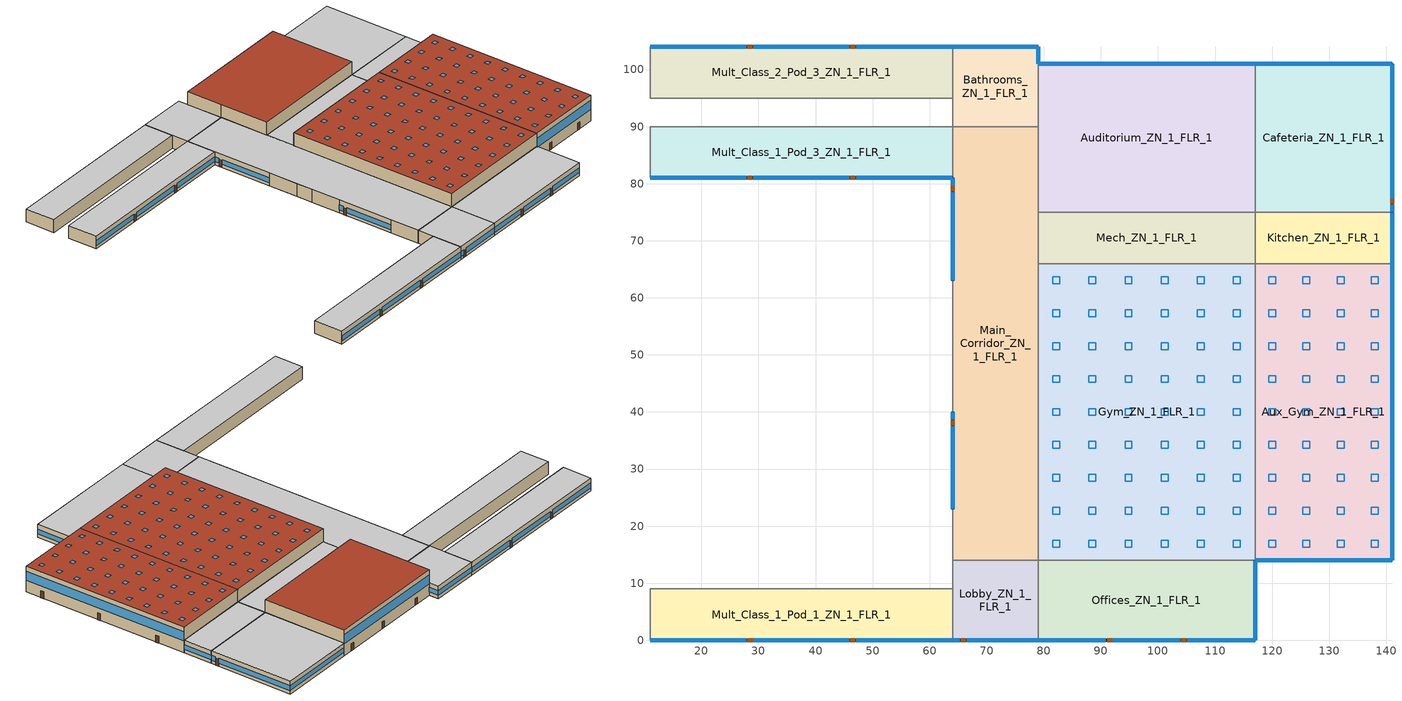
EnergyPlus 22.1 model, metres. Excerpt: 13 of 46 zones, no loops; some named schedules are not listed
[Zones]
Mult_Class_1_Pod_1_ZN_1_FLR_1
 floor ground (Mult_Class_1_Pod_1_ZN_1_FLR_1_Floor_Ffactor): 11,9 64,9 64,0 11,0 z0
 wall outside (nonres_ext_wall_grd): 11,0 64,0 z0:4
 wall to Lobby_ZN_1_FLR_1 (int_wall): 64,0 64,9 z0:4
 wall to Corridor_Pod_1_ZN_1_FLR_1 (int_wall): 64,9 11,9 z0:4
 wall to Corner_Class_1_Pod_1_ZN_1_FLR_1 (int_wall): 11,9 11,0 z0:4
 window (NonresWindow_U_0.369_SHGC_0.357): 11.05,0 27.87,0 / 29.09,0 45.91,0 / 47.13,0 63.95,0 z1.03:2.5
 door (Swinging Door_con): 28.05,0 28.96,0 / 46.08,0 46.99,0 z0:2.13
 ceiling to Mult_Class_1_Pod_1_ZN_1_FLR_2 (int_slab_ceiling): 11,0 64,0 64,9 11,9 z4
Mult_Class_1_Pod_3_ZN_1_FLR_1
 floor ground (Mult_Class_1_Pod_3_ZN_1_FLR_1_Floor_Ffactor): 11,90 64,90 64,81 11,81 z0
 wall outside (nonres_ext_wall_grd): 11,81 64,81 z0:4
 wall to Main_Corridor_ZN_1_FLR_1 (int_wall): 64,81 64,90 z0:4
 wall to Corridor_Pod_3_ZN_1_FLR_1 (int_wall): 64,90 11,90 z0:4
 wall to Corner_Class_1_Pod_3_ZN_1_FLR_1 (int_wall): 11,90 11,81 z0:4
 window (NonresWindow_U_0.369_SHGC_0.357): 11.05,81 27.87,81 / 29.09,81 45.91,81 / 47.13,81 63.95,81 z1.03:2.5
 door (Swinging Door_con): 28.01,81 28.93,81 / 46.08,81 47,81 z0:2.13
 ceiling to Mult_Class_1_Pod_3_ZN_1_FLR_2 (int_slab_ceiling): 11,81 64,81 64,90 11,90 z4
Mult_Class_2_Pod_3_ZN_1_FLR_1
 floor ground (Mult_Class_2_Pod_3_ZN_1_FLR_1_Floor_Ffactor): 11,104 64,104 64,95 11,95 z0
 wall outside (nonres_ext_wall_grd): 64,104 11,104 z0:4
 wall to Corridor_Pod_3_ZN_1_FLR_1 (int_wall): 11,95 64,95 z0:4
 wall to Bathrooms_ZN_1_FLR_1 (int_wall): 64,95 64,104 z0:4
 wall to Corner_Class_2_Pod_3_ZN_1_FLR_1 (int_wall): 11,104 11,95 z0:4
 window (NonresWindow_U_0.369_SHGC_0.357): 63.95,104 47.13,104 / 27.87,104 11.05,104 / 45.91,104 29.09,104 z1.03:2.5
 door (Swinging Door_con): 46.96,104 46.05,104 / 28.94,104 28.02,104 z0:2.13
 ceiling to Mult_Class_2_Pod_3_ZN_1_FLR_2 (int_slab_ceiling): 11,95 64,95 64,104 11,104 z4
Main_Corridor_ZN_1_FLR_1
 floor ground (Main_Corridor_ZN_1_FLR_1_Floor_Ffactor): 64,90 79,90 79,14 64,14 z0
 wall outside (nonres_ext_wall_grd): 64,81 64,63 / 64,40 64,23 z0:4
 wall to Lobby_ZN_1_FLR_1 (int_wall): 64,14 79,14 z0:4
 wall to Gym_ZN_1_FLR_1 (int_wall): 79,14 79,66 z0:4
 wall to Mech_ZN_1_FLR_1 (int_wall): 79,66 79,75 z0:4
 wall to Auditorium_ZN_1_FLR_1 (int_wall): 79,75 79,90 z0:4
 wall to Bathrooms_ZN_1_FLR_1 (int_wall): 79,90 64,90 z0:4
 wall to Mult_Class_2_Pod_2_ZN_1_FLR_1 (int_wall): 64,63 64,54 z0:4
 wall to Corridor_Pod_2_ZN_1_FLR_1 (int_wall): 64,54 64,49 z0:4
 wall to Mult_Class_1_Pod_2_ZN_1_FLR_1 (int_wall): 64,49 64,40 z0:4
 wall to Mult_Class_2_Pod_1_ZN_1_FLR_1 (int_wall): 64,23 64,14 z0:4
 window (NonresWindow_U_0.369_SHGC_0.357): 64,80.95 64,79.73 / 64,78.51 64,63.05 z1:2.51; 64,39.95 64,38.73 / 64,37.51 64,23.05 z0.99:2.51
 door (Swinging Door_con): 64,79.62 64,78.7 / 64,38.55 64,37.63 z0:2.13
 ceiling to Main_Corridor_ZN_1_FLR_2 (int_slab_ceiling): 64,14 79,14 79,90 64,90 z4
Lobby_ZN_1_FLR_1
 floor ground (Lobby_ZN_1_FLR_1_Floor_Ffactor): 64,14 79,14 79,0 64,0 z0
 wall outside (nonres_ext_wall_grd): 64,0 79,0 z0:4
 wall to Offices_ZN_1_FLR_1 (int_wall): 79,0 79,14 z0:4
 wall to Corridor_Pod_1_ZN_1_FLR_1 (int_wall): 64,14 64,9 z0:4
 window (NonresWindow_U_0.369_SHGC_0.357): 64.05,0 65.27,0 / 66.49,0 78.95,0 z0.97:2.51
 door (Swinging Door_con): 65.43,0 66.35,0 z0:2.13
 ceiling to Lobby_ZN_1_FLR_2 (int_slab_ceiling): 64,0 79,0 79,14 64,14 z4
Bathrooms_ZN_1_FLR_1
 floor ground (Bathrooms_ZN_1_FLR_1_Floor_Ffactor): 64,104 79,104 79,90 64,90 z0
 wall outside (nonres_ext_wall_grd): 79,101 79,104 64,104 z0:4
 wall to Auditorium_ZN_1_FLR_1 (int_wall): 79,90 79,101 z0:4
 wall to Corridor_Pod_3_ZN_1_FLR_1 (int_wall): 64,95 64,90 z0:4
 window (NonresWindow_U_0.369_SHGC_0.357): 79,101.05 79,103.95 z1.1:2.55; 78.95,104 64.05,104 z1.1:2.51
 ceiling to Bathrooms_ZN_1_FLR_2 (int_slab_ceiling): 64,90 79,90 79,104 64,104 z4
Offices_ZN_1_FLR_1
 floor ground (Offices_ZN_1_FLR_1_Floor_Ffactor): 79,14 117,14 117,0 79,0 z0
 wall outside (nonres_ext_wall_grd): 79,0 117,0 117,14 z0:4
 wall to Gym_ZN_1_FLR_1 (int_wall): 117,14 79,14 z0:4
 window (NonresWindow_U_0.369_SHGC_0.357): 117,0.05 117,13.95 z1.1:2.51; 79.05,0 90.87,0 / 92.09,0 103.91,0 / 105.13,0 116.95,0 z1:2.5
 door (Swinging Door_con): 91.08,0 91.99,0 / 104.08,0 104.99,0 z0:2.13
 ceiling to Offices_ZN_1_FLR_2 (int_slab_ceiling): 79,0 117,0 117,14 79,14 z4
Gym_ZN_1_FLR_1
 floor adiabatic (Gym_ZN_1_FLR_1_Floor_Ffactor): 79,66 117,66 117,14 79,14 z0
 wall to Aux_Gym_ZN_1_FLR_1 (int_wall): 117,14 117,66 z0:4; 117,14 117,66 z4:8
 wall to Mech_ZN_1_FLR_1 (int_wall): 117,66 79,66 z0:4
 wall to Offices_ZN_1_FLR_2 (int_wall): 79,14 117,14 z4:8
 wall to Mech_ZN_1_FLR_2 (int_wall): 117,66 79,66 z4:8
 wall to Main_Corridor_ZN_1_FLR_2 (int_wall): 79,66 79,14 z4:8
 roof outside (nonres_roof): 79,14 117,14 117,66 79,66 z8
 skylight (NonresSkylight_U_0.5_SHGC_0.4): 81.56,16.28 82.78,16.28 82.78,17.5 81.56,17.5 z8; 87.89,16.28 89.11,16.28 89.11,17.5 87.89,17.5 z8; 94.22,16.28 95.44,16.28 95.44,17.5 94.22,17.5 z8; 100.56,16.28 101.78,16.28 101.78,17.5 100.56,17.5 z8; 106.89,16.28 108.11,16.28 108.11,17.5 106.89,17.5 z8; 113.22,16.28 114.44,16.28 114.44,17.5 113.22,17.5 z8; 81.56,22.06 82.78,22.06 82.78,23.28 81.56,23.28 z8; 87.89,22.06 89.11,22.06 89.11,23.28 87.89,23.28 z8; 94.22,22.06 95.44,22.06 95.44,23.28 94.22,23.28 z8; 100.56,22.06 101.78,22.06 101.78,23.28 100.56,23.28 z8; 106.89,22.06 108.11,22.06 108.11,23.28 106.89,23.28 z8; 113.22,22.06 114.44,22.06 114.44,23.28 113.22,23.28 z8; 81.56,27.83 82.78,27.83 82.78,29.05 81.56,29.05 z8; 87.89,27.83 89.11,27.83 89.11,29.05 87.89,29.05 z8; 94.22,27.83 95.44,27.83 95.44,29.05 94.22,29.05 z8; 100.56,27.83 101.78,27.83 101.78,29.05 100.56,29.05 z8; 106.89,27.83 108.11,27.83 108.11,29.05 106.89,29.05 z8; 113.22,27.83 114.44,27.83 114.44,29.05 113.22,29.05 z8; 81.56,33.61 82.78,33.61 82.78,34.83 81.56,34.83 z8; 87.89,33.61 89.11,33.61 89.11,34.83 87.89,34.83 z8; 94.22,33.61 95.44,33.61 95.44,34.83 94.22,34.83 z8; 100.56,33.61 101.78,33.61 101.78,34.83 100.56,34.83 z8; 106.89,33.61 108.11,33.61 108.11,34.83 106.89,34.83 z8; 113.22,33.61 114.44,33.61 114.44,34.83 113.22,34.83 z8; 81.56,39.39 82.78,39.39 82.78,40.61 81.56,40.61 z8; 87.89,39.39 89.11,39.39 89.11,40.61 87.89,40.61 z8; 94.22,39.39 95.44,39.39 95.44,40.61 94.22,40.61 z8; 100.56,39.39 101.78,39.39 101.78,40.61 100.56,40.61 z8; 106.89,39.39 108.11,39.39 108.11,40.61 106.89,40.61 z8; 113.22,39.39 114.44,39.39 114.44,40.61 113.22,40.61 z8; 81.56,45.17 82.78,45.17 82.78,46.39 81.56,46.39 z8; 87.89,45.17 89.11,45.17 89.11,46.39 87.89,46.39 z8; 94.22,45.17 95.44,45.17 95.44,46.39 94.22,46.39 z8; 100.56,45.17 101.78,45.17 101.78,46.39 100.56,46.39 z8; 106.89,45.17 108.11,45.17 108.11,46.39 106.89,46.39 z8; 113.22,45.17 114.44,45.17 114.44,46.39 113.22,46.39 z8; 81.56,50.95 82.78,50.95 82.78,52.17 81.56,52.17 z8; 87.89,50.95 89.11,50.95 89.11,52.17 87.89,52.17 z8; 94.22,50.95 95.44,50.95 95.44,52.17 94.22,52.17 z8; 100.56,50.95 101.78,50.95 101.78,52.17 100.56,52.17 z8; 106.89,50.95 108.11,50.95 108.11,52.17 106.89,52.17 z8; 113.22,50.95 114.44,50.95 114.44,52.17 113.22,52.17 z8; 81.56,56.72 82.78,56.72 82.78,57.94 81.56,57.94 z8; 87.89,56.72 89.11,56.72 89.11,57.94 87.89,57.94 z8; 94.22,56.72 95.44,56.72 95.44,57.94 94.22,57.94 z8; 100.56,56.72 101.78,56.72 101.78,57.94 100.56,57.94 z8; 106.89,56.72 108.11,56.72 108.11,57.94 106.89,57.94 z8; 113.22,56.72 114.44,56.72 114.44,57.94 113.22,57.94 z8; 81.56,62.5 82.78,62.5 82.78,63.72 81.56,63.72 z8; 87.89,62.5 89.11,62.5 89.11,63.72 87.89,63.72 z8; 94.22,62.5 95.44,62.5 95.44,63.72 94.22,63.72 z8; 100.56,62.5 101.78,62.5 101.78,63.72 100.56,63.72 z8; 106.89,62.5 108.11,62.5 108.11,63.72 106.89,63.72 z8; 113.22,62.5 114.44,62.5 114.44,63.72 113.22,63.72 z8
Aux_Gym_ZN_1_FLR_1
 floor ground (Aux_Gym_ZN_1_FLR_1_Floor_Ffactor): 117,66 141,66 141,14 117,14 z0
 wall outside (nonres_ext_wall_grd): 117,14 141,14 141,66 z0:8
 wall to Kitchen_ZN_1_FLR_1 (int_wall): 141,66 117,66 z0:4
 wall to LIBRARY_MEDIA_CENTER_ZN_1_FLR_2 (int_wall): 141,66 117,66 z4:8
 window (NonresWindow_U_0.369_SHGC_0.357): 117.05,14 140.95,14 z3.69:6.51; 141,14.05 141,65.95 z3.7:6.5
 door (Swinging Door_con): 122.72,14 123.64,14 / 135.15,14 136.06,14 / 141,18.84 141,19.75 / 141,37.53 141,38.44 / 141,56.72 141,57.64 z0:2.13
 roof outside (nonres_roof): 117,14 141,14 141,66 117,66 z8
 skylight (NonresSkylight_U_0.5_SHGC_0.4): 119.39,16.28 120.61,16.28 120.61,17.5 119.39,17.5 z8; 125.39,16.28 126.61,16.28 126.61,17.5 125.39,17.5 z8; 131.39,16.28 132.61,16.28 132.61,17.5 131.39,17.5 z8; 137.39,16.28 138.61,16.28 138.61,17.5 137.39,17.5 z8; 119.39,22.06 120.61,22.06 120.61,23.28 119.39,23.28 z8; 125.39,22.06 126.61,22.06 126.61,23.28 125.39,23.28 z8; 131.39,22.06 132.61,22.06 132.61,23.28 131.39,23.28 z8; 137.39,22.06 138.61,22.06 138.61,23.28 137.39,23.28 z8; 119.39,27.83 120.61,27.83 120.61,29.05 119.39,29.05 z8; 125.39,27.83 126.61,27.83 126.61,29.05 125.39,29.05 z8; 131.39,27.83 132.61,27.83 132.61,29.05 131.39,29.05 z8; 137.39,27.83 138.61,27.83 138.61,29.05 137.39,29.05 z8; 119.39,33.61 120.61,33.61 120.61,34.83 119.39,34.83 z8; 125.39,33.61 126.61,33.61 126.61,34.83 125.39,34.83 z8; 131.39,33.61 132.61,33.61 132.61,34.83 131.39,34.83 z8; 137.39,33.61 138.61,33.61 138.61,34.83 137.39,34.83 z8; 119.39,39.39 120.61,39.39 120.61,40.61 119.39,40.61 z8; 125.39,39.39 126.61,39.39 126.61,40.61 125.39,40.61 z8; 131.39,39.39 132.61,39.39 132.61,40.61 131.39,40.61 z8; 137.39,39.39 138.61,39.39 138.61,40.61 137.39,40.61 z8; 119.39,45.17 120.61,45.17 120.61,46.39 119.39,46.39 z8; 125.39,45.17 126.61,45.17 126.61,46.39 125.39,46.39 z8; 131.39,45.17 132.61,45.17 132.61,46.39 131.39,46.39 z8; 137.39,45.17 138.61,45.17 138.61,46.39 137.39,46.39 z8; 119.39,50.95 120.61,50.95 120.61,52.17 119.39,52.17 z8; 125.39,50.95 126.61,50.95 126.61,52.17 125.39,52.17 z8; 131.39,50.95 132.61,50.95 132.61,52.17 131.39,52.17 z8; 137.39,50.95 138.61,50.95 138.61,52.17 137.39,52.17 z8; 119.39,56.72 120.61,56.72 120.61,57.94 119.39,57.94 z8; 125.39,56.72 126.61,56.72 126.61,57.94 125.39,57.94 z8; 131.39,56.72 132.61,56.72 132.61,57.94 131.39,57.94 z8; 137.39,56.72 138.61,56.72 138.61,57.94 137.39,57.94 z8; 119.39,62.5 120.61,62.5 120.61,63.72 119.39,63.72 z8; 125.39,62.5 126.61,62.5 126.61,63.72 125.39,63.72 z8; 131.39,62.5 132.61,62.5 132.61,63.72 131.39,63.72 z8; 137.39,62.5 138.61,62.5 138.61,63.72 137.39,63.72 z8
Auditorium_ZN_1_FLR_1
 floor ground (Auditorium_ZN_1_FLR_1_Floor_Ffactor): 79,101 117,101 117,75 79,75 z0
 wall outside (nonres_ext_wall_grd): 117,101 79,101 z0:8
 wall to Mech_ZN_1_FLR_1 (int_wall): 79,75 117,75 z0:4
 wall to Cafeteria_ZN_1_FLR_1 (int_wall): 117,75 117,101 z0:4
 wall to Mech_ZN_1_FLR_2 (int_wall): 79,75 117,75 z4:8
 wall to LIBRARY_MEDIA_CENTER_ZN_1_FLR_2 (int_wall): 117,75 117,101 z4:8
 wall to Main_Corridor_ZN_1_FLR_2 (int_wall): 79,90 79,75 z4:8
 wall to Bathrooms_ZN_1_FLR_2 (int_wall): 79,101 79,90 z4:8
 window (NonresWindow_U_0.369_SHGC_0.357): 116.95,101 79.05,101 z3.7:6.5
 door (Swinging Door_con): 113.7,101 112.78,101 / 100,101 99.09,101 / 85.25,101 84.33,101 z0:2.13
 roof outside (nonres_roof): 79,75 117,75 117,101 79,101 z8
Kitchen_ZN_1_FLR_1
 floor ground (Kitchen_ZN_1_FLR_1_Floor_Ffactor): 117,75 141,75 141,66 117,66 z0
 wall outside (nonres_ext_wall_grd): 141,66 141,75 z0:4
 wall to Cafeteria_ZN_1_FLR_1 (int_wall): 141,75 117,75 z0:4
 wall to Mech_ZN_1_FLR_1 (int_wall): 117,75 117,66 z0:4
 window (NonresWindow_U_0.369_SHGC_0.357): 141,66.05 141,74.95 z1.1:2.52
 ceiling to LIBRARY_MEDIA_CENTER_ZN_1_FLR_2 (int_slab_ceiling): 117,66 141,66 141,75 117,75 z4
Cafeteria_ZN_1_FLR_1
 floor ground (Cafeteria_ZN_1_FLR_1_Floor_Ffactor): 117,101 141,101 141,75 117,75 z0
 wall outside (nonres_ext_wall_grd): 141,75 141,101 117,101 z0:4
 window (NonresWindow_U_0.369_SHGC_0.357): 141,77.49 141,100.95 / 141,75.05 141,76.27 z1.03:2.51; 140.95,101 117.05,101 z1.1:2.51
 door (Swinging Door_con): 141,76.45 141,77.36 z0:2.13
 ceiling to LIBRARY_MEDIA_CENTER_ZN_1_FLR_2 (int_slab_ceiling): 117,75 141,75 141,101 117,101 z4
Mech_ZN_1_FLR_1
 floor adiabatic (Mech_ZN_1_FLR_1_Floor_Ffactor): 79,75 117,75 117,66 79,66 z0
 ceiling to Mech_ZN_1_FLR_2 (int_slab_ceiling): 79,66 117,66 117,75 79,75 z4
[Building]
SchoolSecondary: North Axis {deg}=0; Terrain=City; Loads Convergence Tolerance Value {W}=0.04; Temperature Convergence Tolerance Value {deltaC}=0.2; Solar Distribution=FullInteriorAndExterior; Maximum Number of Warmup Days=25; Minimum Number of Warmup Days=6
[Site:Location]
Site:Location=New.York-John.F.Kennedy.Intl.AP_NY_USA WMO=744860; Latitude {N+ S-}=40.66; Longitude {W- E+}=-73.8; Time Zone Relative to GMT {GMT+/-}=-5; Elevation {m}=7
[SizingPeriod:DesignDay] Day of Month=21; Dry-Bulb Temperature Range Modifier Type=DefaultMultipliers; Humidity Condition Type=Wetbulb; Barometric Pressure {Pa}=101241; Rain {Yes/No}=No; Snow on ground {Yes/No}=No; Daylight Savings Time Indicator=No
Name | Month | Day Type | Maximum Dry-Bulb Temperature {C} | Daily Dry-Bulb Temperature Range {C} | Wetbulb at Maximum Dry-Bulb {C} | Wind Speed {m/s} design conditions vs. traditional 6.71 m/s (15 mph) | Wind Direction {Degrees; N=0, S=180} | Solar Model Indicator | Clearness {0.0 to 1.1} | Wind Speed {m/s} design conditions vs. traditional 3.35 m/s (7mph) | ASHRAE Clear Sky Optical Depth for Beam Irradiance (taub) | ASHRAE Clear Sky Optical Depth for Diffuse Irradiance (taud)
New.York-John.F.Kennedy.Intl.AP_NY_USA Ann Htg 99.6% Condns DB | 1 | WinterDesignDay | -10.7 | 0 | -10.7 | 7.5 | 320 | ASHRAEClearSky | 0
New.York-John.F.Kennedy.Intl.AP_NY_USA Ann Clg .4% Condns DB=>MWB | 7 | SummerDesignDay | 32.1 | 7.4 | 23.1 |  | 230 | ASHRAETau |  | 5.6 | 0.541 | 1.8
[Site:WaterMainsTemperature]
Calculation Method=CORRELATION; Annual average outdoor air temperature {C}=12.4667; Maximum difference in monthly average outdoor air temperatures {C}=25.2
[Site:GroundTemperature:FCfactorMethod]
January Ground Temperature {C}=14; February Ground Temperature {C}=7.3; March Ground Temperature {C}=3.3; April Ground Temperature {C}=1.2; May Ground Temperature {C}=-0.2; June Ground Temperature {C}=5.6; July Ground Temperature {C}=10.9; August Ground Temperature {C}=16.1; September Ground Temperature {C}=21.7; October Ground Temperature {C}=25; November Ground Temperature {C}=24.8; December Ground Temperature {C}=19.9
[Material:NoMass]
Opaque Door panel_con: MediumRough, 0.475973, 0.9, 0.7, 0.7
CP02 CARPET PAD: VeryRough, 0.21648, 0.9, 0.7, 0.8
Nonres_Roof_Insulation: MediumSmooth, 5.30668, 0.9, 0.7, 0.7
Nonres_Exterior_Wall_Insulation_grd: MediumSmooth, 1.34659, 0.9, 0.7, 0.7
[Construction]
Swinging Door_con: Opaque Door panel_con
InteriorFurnishings: Std Wood 6inch
int_wall: G01 13mm gypsum board, G01 13mm gypsum board
int_slab_ceiling: CP02 CARPET PAD, 100mm Normalweight concrete floor
nonres_roof: F13 Built-up roofing, Nonres_Roof_Insulation, F08 Metal surface
nonres_ext_wall_grd: F07 25mm stucco, G01 16mm gypsum board, Nonres_Exterior_Wall_Insulation_grd, G01 16mm gypsum board
NonresWindow_U_0.369_SHGC_0.357: Nonres Window Glazing Layer
NonresSkylight_U_0.5_SHGC_0.4: Nonres Skylight Glazing Layer
[Material]
Name | Roughness | Thickness {m} | Conductivity {W/m-K} | Density {kg/m3} | Specific Heat {J/kg-K} | Thermal Absorptance | Solar Absorptance | Visible Absorptance | Absorptance:Thermal | Absorptance:Solar | Absorptance:Visible
Std Wood 6inch | MediumSmooth | 0.15 | 0.12 | 540 | 1210 | 0.9 | 0.7 | 0.7
F07 25mm stucco | Smooth | 0.0254 | 0.72 | 1856 | 840 | 0.9 | 0.7 | 0.7
F08 Metal surface | Smooth | 0.0008 | 45.28 | 7824 | 500
F13 Built-up roofing | Rough | 0.0095 | 0.16 | 1120 | 1460 |  |  |  | 0.9 | 0.77
G01 13mm gypsum board | Smooth | 0.0127 | 0.16 | 800 | 1090 |  |  |  | 0.9 | 0.7 | 0.5
G01 16mm gypsum board | MediumSmooth | 0.0159 | 0.16 | 800 | 1090
100mm Normalweight concrete floor | MediumRough | 0.1016 | 2.31 | 2322 | 832
[WindowMaterial:SimpleGlazingSystem]
Name | U-Factor {W/m2-K} | Solar Heat Gain Coefficient | Visible Transmittance
Nonres Window Glazing Layer | 2.09528 | 0.357 | 0.3927
Nonres Skylight Glazing Layer | 2.83913 | 0.4 | 0.4
[Construction:FfactorGroundFloor] F-Factor {W/m-K}=0.90012
Name | Area {m2} | PerimeterExposed {m}
Mult_Class_1_Pod_1_ZN_1_FLR_1_Floor_Ffactor; Mult_Class_1_Pod_3_ZN_1_FLR_1_Floor_Ffactor; Mult_Class_2_Pod_3_ZN_1_FLR_1_Floor_Ffactor | 477 | 53
Main_Corridor_ZN_1_FLR_1_Floor_Ffactor | 1140 | 35
Lobby_ZN_1_FLR_1_Floor_Ffactor | 210 | 15
Bathrooms_ZN_1_FLR_1_Floor_Ffactor | 210 | 18
Offices_ZN_1_FLR_1_Floor_Ffactor | 532 | 52
Gym_ZN_1_FLR_1_Floor_Ffactor | 1976 | 0
Aux_Gym_ZN_1_FLR_1_Floor_Ffactor | 1248 | 76
Auditorium_ZN_1_FLR_1_Floor_Ffactor | 988 | 38
Kitchen_ZN_1_FLR_1_Floor_Ffactor | 216 | 9
Cafeteria_ZN_1_FLR_1_Floor_Ffactor | 624 | 50
Mech_ZN_1_FLR_1_Floor_Ffactor | 342 | 0
[Zone] Type=1; Multiplier=1; Ceiling Height {m}=4; Floor Area {m2}=autocalculate; Part of Total Floor Area=Yes
Name | Volume {m3}
Mult_Class_1_Pod_1_ZN_1_FLR_1; Mult_Class_1_Pod_3_ZN_1_FLR_1; Mult_Class_2_Pod_3_ZN_1_FLR_1 | 1908
Main_Corridor_ZN_1_FLR_1 | 4560
Lobby_ZN_1_FLR_1; Bathrooms_ZN_1_FLR_1 | 840
Offices_ZN_1_FLR_1 | 2128
Gym_ZN_1_FLR_1 | 15808
Aux_Gym_ZN_1_FLR_1 | 9984
Auditorium_ZN_1_FLR_1 | 7904
Kitchen_ZN_1_FLR_1 | 864
Cafeteria_ZN_1_FLR_1 | 2496
Mech_ZN_1_FLR_1 | 1368
[InternalMass] Construction=InteriorFurnishings
Name | Zone or ZoneList | Surface Area {m2}
Mult_Class_1_Pod_1_ZN_1_FLR_1_InternalMass_1 | Mult_Class_1_Pod_1_ZN_1_FLR_1 | 954
Mult_Class_1_Pod_3_ZN_1_FLR_1_InternalMass_1 | Mult_Class_1_Pod_3_ZN_1_FLR_1 | 954
Mult_Class_2_Pod_3_ZN_1_FLR_1_InternalMass_1 | Mult_Class_2_Pod_3_ZN_1_FLR_1 | 954
Main_Corridor_ZN_1_FLR_1_InternalMass_1 | Main_Corridor_ZN_1_FLR_1 | 2280
Lobby_ZN_1_FLR_1_InternalMass_1 | Lobby_ZN_1_FLR_1 | 420
Bathrooms_ZN_1_FLR_1_InternalMass_1 | Bathrooms_ZN_1_FLR_1 | 420
Offices_ZN_1_FLR_1_InternalMass_1 | Offices_ZN_1_FLR_1 | 1064
Gym_ZN_1_FLR_1_InternalMass_1 | Gym_ZN_1_FLR_1 | 3952
Aux_Gym_ZN_1_FLR_1_InternalMass_1 | Aux_Gym_ZN_1_FLR_1 | 2496
Auditorium_ZN_1_FLR_1_InternalMass_1 | Auditorium_ZN_1_FLR_1 | 1976
Kitchen_ZN_1_FLR_1_InternalMass_1 | Kitchen_ZN_1_FLR_1 | 432
Cafeteria_ZN_1_FLR_1_InternalMass_1 | Cafeteria_ZN_1_FLR_1 | 1248
Mech_ZN_1_FLR_1_InternalMass_1 | Mech_ZN_1_FLR_1 | 684
[People] Fraction Radiant=0.3; Sensible Heat Fraction=AUTOCALCULATE; Activity Level Schedule=ACTIVITY_SCH; Enable ASHRAE 55 Comfort Warnings=No; Mean Radiant Temperature Calculation Type=ZoneAveraged; Work Efficiency Schedule=WORK_EFF_SCH; Clothing Insulation Calculation Method=ClothingInsulationSchedule; Clothing Insulation Schedule=CLOTHING_SCH; Air Velocity Schedule=AIR_VELO_SCH; Thermal Comfort Model 1 Type=FANGER
Name | Zone or ZoneList or Space or SpaceList | Number of People Schedule | Number of People Calculation Method | Floor Area per Person {m2/person} | Number of People
Mult_Class_1_Pod_1_ZN_1_FLR_1 | Mult_Class_1_Pod_1_ZN_1_FLR_1 | BLDG_OCC_SCH | Area/Person | 2.654
Mult_Class_1_Pod_3_ZN_1_FLR_1 | Mult_Class_1_Pod_3_ZN_1_FLR_1 | BLDG_OCC_SCH | Area/Person | 2.654
Mult_Class_2_Pod_3_ZN_1_FLR_1 | Mult_Class_2_Pod_3_ZN_1_FLR_1 | BLDG_OCC_SCH | Area/Person | 2.654
Bathrooms_ZN_1_FLR_1 | Bathrooms_ZN_1_FLR_1 | BLDG_OCC_SCH | People |  | 11.304
Offices_ZN_1_FLR_1 | Offices_ZN_1_FLR_1 | BLDG_OCC_SCH_Offices_w_SB | Area/Person | 18.579
Gym_ZN_1_FLR_1 | Gym_ZN_1_FLR_1 | BLDG_OCC_SCH_Gym | Area/Person | 3.096771
Aux_Gym_ZN_1_FLR_1 | Aux_Gym_ZN_1_FLR_1 | BLDG_OCC_SCH_Gym | Area/Person | 3.096771
Auditorium_ZN_1_FLR_1 | Auditorium_ZN_1_FLR_1 | BLDG_OCC_SCH_Auditorium | Area/Person | 0.619
Kitchen_ZN_1_FLR_1 | Kitchen_ZN_1_FLR_1 | BLDG_OCC_SCH | People |  | 46.504
Cafeteria_ZN_1_FLR_1 | Cafeteria_ZN_1_FLR_1 | BLDG_OCC_SCH_Cafeteria | Area/Person | 0.929
Mech_ZN_1_FLR_1 | Mech_ZN_1_FLR_1 | BLDG_OCC_SCH | People |  | 5.552
LOBBY_ZN_1_FLR_1 | LOBBY_ZN_1_FLR_1 | BLDG_OCC_SCH | People |  | 22.607
MAIN_CORRIDOR_ZN_1_FLR_1 | MAIN_CORRIDOR_ZN_1_FLR_1 | BLDG_OCC_SCH | People |  | 61.361
[Lights] Design Level Calculation Method=Watts/Area; Return Air Fraction=0; Fraction Radiant=0.37; Fraction Visible=0.2; Fraction Replaceable=1; Return Air Fraction Calculated from Plenum Temperature=No
Name | Zone or ZoneList or Space or SpaceList | Schedule | Watts per Zone Floor Area {W/m2}
Mult_Class_1_Pod_1_ZN_1_FLR_1_Lights | Mult_Class_1_Pod_1_ZN_1_FLR_1 | ltg_sch_classroom | 7.42257
Mult_Class_1_Pod_3_ZN_1_FLR_1_Lights | Mult_Class_1_Pod_3_ZN_1_FLR_1 | ltg_sch_classroom | 7.42257
Mult_Class_2_Pod_3_ZN_1_FLR_1_Lights | Mult_Class_2_Pod_3_ZN_1_FLR_1 | ltg_sch_classroom | 7.42257
Main_Corridor_ZN_1_FLR_1_Lights | Main_Corridor_ZN_1_FLR_1 | ltg_sch_corridor | 4.299174
Lobby_ZN_1_FLR_1_Lights | Lobby_ZN_1_FLR_1 | ltg_sch_lobby | 7.750008
Bathrooms_ZN_1_FLR_1_Lights | Bathrooms_ZN_1_FLR_1 | ltg_sch_bath | 7.168761
Offices_ZN_1_FLR_1_Lights | Offices_ZN_1_FLR_1 | ltg_sch_office | 6.416874
Gym_ZN_1_FLR_1_Lights | Gym_ZN_1_FLR_1 | ltg_sch_gym | 7.188129
Aux_Gym_ZN_1_FLR_1_Lights | Aux_Gym_ZN_1_FLR_1 | ltg_sch_gym | 7.188129
Auditorium_ZN_1_FLR_1_Lights | Auditorium_ZN_1_FLR_1 | ltg_sch_auditorium | 5.521878
Kitchen_ZN_1_FLR_1_Lights | Kitchen_ZN_1_FLR_1 | ltg_sch_kitchen | 11.5281
Cafeteria_ZN_1_FLR_1_Lights | Cafeteria_ZN_1_FLR_1 | ltg_sch_cafeteria | 3.4875
Mech_ZN_1_FLR_1_Lights | Mech_ZN_1_FLR_1 | ltg_sch_mechanical | 6.878133
[ElectricEquipment] Design Level Calculation Method=EquipmentLevel
Name | Zone or ZoneList or Space or SpaceList | Schedule | Design Level {W} | Fraction Latent | Fraction Radiant | Fraction Lost
Mult_Class_1_Pod_1_ZN_1_FLR_1_PlugMisc_Equip | Mult_Class_1_Pod_1_ZN_1_FLR_1 | BLDG_EQUIP_SCH | 4770 | 0 | 0.5 | 0
Mult_Class_1_Pod_3_ZN_1_FLR_1_PlugMisc_Equip | Mult_Class_1_Pod_3_ZN_1_FLR_1 | BLDG_EQUIP_SCH | 4770 | 0 | 0.5 | 0
Mult_Class_2_Pod_3_ZN_1_FLR_1_PlugMisc_Equip | Mult_Class_2_Pod_3_ZN_1_FLR_1 | BLDG_EQUIP_SCH | 4770 | 0 | 0.5 | 0
Main_Corridor_ZN_1_FLR_1_PlugMisc_Equip | Main_Corridor_ZN_1_FLR_1 | BLDG_EQUIP_SCH | 4560 | 0 | 0.5 | 0
Lobby_ZN_1_FLR_1_PlugMisc_Equip | Lobby_ZN_1_FLR_1 | BLDG_EQUIP_SCH | 840 | 0 | 0.5 | 0
Bathrooms_ZN_1_FLR_1_PlugMisc_Equip | Bathrooms_ZN_1_FLR_1 | BLDG_EQUIP_SCH | 840 | 0 | 0.5 | 0
Offices_ZN_1_FLR_1_PlugMisc_Equip | Offices_ZN_1_FLR_1 | BLDG_EQUIP_SCH | 5745.6 | 0 | 0.5 | 0
Gym_ZN_1_FLR_1_PlugMisc_Equip | Gym_ZN_1_FLR_1 | BLDG_EQUIP_SCH | 9880 | 0 | 0.5 | 0
Aux_Gym_ZN_1_FLR_1_PlugMisc_Equip | Aux_Gym_ZN_1_FLR_1 | BLDG_EQUIP_SCH | 6240 | 0 | 0.5 | 0
Auditorium_ZN_1_FLR_1_PlugMisc_Equip | Auditorium_ZN_1_FLR_1 | BLDG_EQUIP_SCH | 4940 | 0 | 0.5 | 0
Kitchen_ZN_1_FLR_1_MiscElec_Equip | Kitchen_ZN_1_FLR_1 | KITCHEN_ELEC_EQUIP_SCH | 47995.2 | 0.25 | 0.3 | 0.2
Kitchen_ZN_1_FLR_1_Reach-in-Freezer | Kitchen_ZN_1_FLR_1 | Always_on | 555 | 0 | 0.25 | 0
Kitchen_ZN_1_FLR_1_Reach-in-Refrigerator | Kitchen_ZN_1_FLR_1 | Always_on | 313.3 | 0 | 0.25 | 0
Cafeteria_ZN_1_FLR_1_PlugMisc_Equip | Cafeteria_ZN_1_FLR_1 | KITCHEN_ELEC_EQUIP_SCH | 48004.32 | 0 | 0.5 | 0
Mech_ZN_1_FLR_1_PlugMisc_Equip | Mech_ZN_1_FLR_1 | BLDG_EQUIP_SCH | 1368 | 0 | 0.5 | 0
Mech_ZN_1_FLR_1_Elevators_Equip | Mech_ZN_1_FLR_1 | BLDG_ELEVATORS | 11793.19 | 0 | 0.5 | 0
Mech_ZN_1_FLR_1_Elevators_Lights_Fan | Mech_ZN_1_FLR_1 | ELEV_LIGHT_FAN_SCH_ADD_DF | 105.31 | 0 | 0.5 | 0
[GasEquipment]
Kitchen_ZN_1_FLR_1_MiscGas_Equip: Zone or ZoneList or Space or SpaceList=Kitchen_ZN_1_FLR_1; Schedule=KITCHEN_GAS_EQUIP_SCH; Design Level Calculation Method=EquipmentLevel; Design Level {W}=362577.6; Fraction Latent=0.1; Fraction Radiant=0.2; Fraction Lost=0.7
[Daylighting:Controls] Daylighting Method=SplitFlux; Availability Schedule=DaylightAvailSch; Lighting Control Type=Continuousoff; Minimum Input Power Fraction for Continuous or ContinuousOff Dimming Control=0.2; Minimum Light Output Fraction for Continuous or ContinuousOff Dimming Control=0.2; Number of Stepped Control Steps=3; Probability Lighting will be Reset When Needed in Manual Stepped Control=1; Maximum Allowable Discomfort Glare Index=22
Name | Zone or Space | Glare Calculation Daylighting Reference Point | Glare Calculation Azimuth Angle of View Direction Clockwise from Zone y-Axis {deg} | Daylighting Reference Point 1 | Fraction of Lights Controlled by Reference Point 1 | Illuminance Setpoint at Reference Point 1 {lux} | Daylighting Reference Point 2 | Fraction of Lights Controlled by Reference Point 2 | Illuminance Setpoint at Reference Point 2 {lux}
Gym_ZN_1_FLR_1_DaylCtrl | Gym_ZN_1_FLR_1 | Gym_ZN_1_FLR_1_DaylRefPt1 | 0 | Gym_ZN_1_FLR_1_DaylRefPt1 | 0.5 | 538 | Gym_ZN_1_FLR_1_DaylRefPt2 | 0.5 | 538
Aux_Gym_ZN_1_FLR_1_DaylCtrl | Aux_Gym_ZN_1_FLR_1 | Aux_Gym_ZN_1_FLR_1_DaylRefPt1 | 0 | Aux_Gym_ZN_1_FLR_1_DaylRefPt1 | 0.5 | 538 | Aux_Gym_ZN_1_FLR_1_DaylRefPt2 | 0.5 | 538
Mult_Class_1_Pod_1_ZN_1_FLR_1_DaylCtrl | Mult_Class_1_Pod_1_ZN_1_FLR_1 | Mult_Class_1_Pod_1_ZN_1_FLR_1_DaylRefPt1 | 180 | Mult_Class_1_Pod_1_ZN_1_FLR_1_DaylRefPt1 | 0.28 | 377 | Mult_Class_1_Pod_1_ZN_1_FLR_1_DaylRefPt2 | 0.28 | 377
Mult_Class_1_Pod_3_ZN_1_FLR_1_DaylCtrl | Mult_Class_1_Pod_3_ZN_1_FLR_1 | Mult_Class_1_Pod_3_ZN_1_FLR_1_DaylRefPt1 | 180 | Mult_Class_1_Pod_3_ZN_1_FLR_1_DaylRefPt1 | 0.28 | 377 | Mult_Class_1_Pod_3_ZN_1_FLR_1_DaylRefPt2 | 0.28 | 377
Mult_Class_2_Pod_3_ZN_1_FLR_1_DaylCtrl | Mult_Class_2_Pod_3_ZN_1_FLR_1 | Mult_Class_2_Pod_3_ZN_1_FLR_1_DaylRefPt1 | 0 | Mult_Class_2_Pod_3_ZN_1_FLR_1_DaylRefPt1 | 0.28 | 377 | Mult_Class_2_Pod_3_ZN_1_FLR_1_DaylRefPt2 | 0.28 | 377
Lobby_ZN_1_FLR_1_DaylCtrl | Lobby_ZN_1_FLR_1 | Lobby_ZN_1_FLR_1_DaylRefPt1 | 180 | Lobby_ZN_1_FLR_1_DaylRefPt1 | 0.18 | 269 | Lobby_ZN_1_FLR_1_DaylRefPt2 | 0.18 | 269
Offices_ZN_1_FLR_1_DaylCtrl | Offices_ZN_1_FLR_1 | Offices_ZN_1_FLR_1_DaylRefPt1 | 180 | Offices_ZN_1_FLR_1_DaylRefPt1 | 0.36 | 323 | Offices_ZN_1_FLR_1_DaylRefPt2 | 0.08 | 323
Cafeteria_ZN_1_FLR_1_DaylCtrl | Cafeteria_ZN_1_FLR_1 | Cafeteria_ZN_1_FLR_1_DaylRefPt1 | 0 | Cafeteria_ZN_1_FLR_1_DaylRefPt1 | 0.21 | 215 | Cafeteria_ZN_1_FLR_1_DaylRefPt2 | 0.15 | 215
Auditorium_ZN_1_FLR_1_DaylCtrl | Auditorium_ZN_1_FLR_1 | Auditorium_ZN_1_FLR_1_DaylRefPt1 | 0 | Auditorium_ZN_1_FLR_1_DaylRefPt1 | 0.125 | 538 | Auditorium_ZN_1_FLR_1_DaylRefPt2 | 0.125 | 538
[ZoneInfiltration:DesignFlowRate] Temperature Term Coefficient=0; Velocity Squared Term Coefficient=0
Name | Zone or ZoneList | Schedule | Design Flow Rate Calculation Method | Flow per Exterior Surface Area {m3/s-m2} | Constant Term Coefficient | Velocity Term Coefficient | Design Flow Rate {m3/s}
Mult_Class_1_Pod_1_ZN_1_FLR_1_Infiltration | Mult_Class_1_Pod_1_ZN_1_FLR_1 | INFIL_SCH_PNNL | Flow/ExteriorWallArea | 0.000569572 | 0 | 0.224
Mult_Class_1_Pod_3_ZN_1_FLR_1_Infiltration | Mult_Class_1_Pod_3_ZN_1_FLR_1 | INFIL_SCH_PNNL | Flow/ExteriorWallArea | 0.000569572 | 0 | 0.224
Mult_Class_2_Pod_3_ZN_1_FLR_1_Infiltration | Mult_Class_2_Pod_3_ZN_1_FLR_1 | INFIL_SCH_PNNL | Flow/ExteriorWallArea | 0.000569572 | 0 | 0.224
Main_Corridor_ZN_1_FLR_1_Infiltration | Main_Corridor_ZN_1_FLR_1 | INFIL_SCH_PNNL | Flow/ExteriorWallArea | 0.000569572 | 0 | 0.224
Lobby_ZN_1_FLR_1_Infiltration | Lobby_ZN_1_FLR_1 | INFIL_SCH_PNNL | Flow/ExteriorWallArea | 0.000569572 | 0 | 0.224
Lobby_ZN_1_FLR_1_Door_Infiltration | Lobby_ZN_1_FLR_1 | INFIL_Door_Opening_SCH | Flow/Zone |  | 1 | 0 | 5.11449
Bathrooms_ZN_1_FLR_1_Infiltration | Bathrooms_ZN_1_FLR_1 | INFIL_SCH_PNNL | Flow/ExteriorWallArea | 0.000569572 | 0 | 0.224
Offices_ZN_1_FLR_1_Infiltration | Offices_ZN_1_FLR_1 | INFIL_SCH_PNNL | Flow/ExteriorWallArea | 0.000569572 | 0 | 0.224
Gym_ZN_1_FLR_1_Infiltration | Gym_ZN_1_FLR_1 | INFIL_SCH_PNNL | Flow/ExteriorWallArea | 0.000569572 | 0 | 0.224
Aux_Gym_ZN_1_FLR_1_Infiltration | Aux_Gym_ZN_1_FLR_1 | INFIL_SCH_PNNL | Flow/ExteriorWallArea | 0.000569572 | 0 | 0.224
Auditorium_ZN_1_FLR_1_Infiltration | Auditorium_ZN_1_FLR_1 | INFIL_SCH_PNNL | Flow/ExteriorWallArea | 0.000569572 | 0 | 0.224
Kitchen_ZN_1_FLR_1_Infiltration | Kitchen_ZN_1_FLR_1 | INFIL_SCH_PNNL | Flow/ExteriorWallArea | 0.000569572 | 0 | 0.224
Cafeteria_ZN_1_FLR_1_Infiltration | Cafeteria_ZN_1_FLR_1 | INFIL_SCH_PNNL | Flow/ExteriorWallArea | 0.000569572 | 0 | 0.224
[Exterior:Lights] Control Option=AstronomicalClock
Name | Schedule | Design Level {W}
Exterior_Lights_a | Exterior_lighting_schedule_a | 453.7
Exterior_Lights_b | Exterior_lighting_schedule_b_2016 | 2195.85
Exterior_Lights_c | Exterior_lighting_schedule_c_2016 | 2015.29
[SCHEDULE:COMPACT]
ltg_sch_gym: Through: 6/30, For: SummerDesignDay, Until: 24:00, 1, For: WinterDesignDay, Until: 24:00, 0, For: Weekdays, Until: 7:00, 0.119678, Until: 21:00, 0.6075, Until: 24:00, 0.119678, For: Saturday, Until: 24:00, 0.119678, For: AllOtherDays, Until: 24:00, 0.119678, Through: 9/1, For: SummerDesignDay, Until: 24:00, 1, For: WinterDesignDay, Until: 24:00, 0, For: Weekdays, Until: 8:00, 0.119678, Until: 20:00, 0.3375, Until: 24:00, 0.119678, For: Saturday, Until: 24:00, 0.119678, For: AllOtherDays, Until: 24:00, 0.119678, Through: 12/31, For: SummerDesignDay, Until: 24:00, 1, For: WinterDesignDay, Until: 24:00, 0, For: Weekdays, Until: 7:00, 0.119678, Until: 21:00, 0.6075, Until: 24:00, 0.119678, For: Saturday, Until: 24:00, 0.119678, For: AllOtherDays, Until: 24:00, 0.119678
ltg_sch_classroom: Through: 6/30, For: SummerDesignDay, Until: 24:00, 1, For: WinterDesignDay, Until: 24:00, 0, For: Weekdays, Until: 7:00, 0.12012, Until: 21:00, 0.60975, Until: 24:00, 0.12012, For: Saturday, Until: 24:00, 0.12012, For: AllOtherDays, Until: 24:00, 0.12012, Through: 9/1, For: SummerDesignDay, Until: 24:00, 1, For: WinterDesignDay, Until: 24:00, 0, For: Weekdays, Until: 8:00, 0.12012, Until: 20:00, 0.33875, Until: 24:00, 0.12012, For: Saturday, Until: 24:00, 0.12012, For: AllOtherDays, Until: 24:00, 0.12012, Through: 12/31, For: SummerDesignDay, Until: 24:00, 1, For: WinterDesignDay, Until: 24:00, 0, For: Weekdays, Until: 7:00, 0.12012, Until: 21:00, 0.60975, Until: 24:00, 0.12012, For: Saturday, Until: 24:00, 0.12012, For: AllOtherDays, Until: 24:00, 0.12012
ltg_sch_bath: Through: 6/30, For: SummerDesignDay, Until: 24:00, 1, For: WinterDesignDay, Until: 24:00, 0, For: Weekdays, Until: 7:00, 0.09752, Until: 21:00, 0.495, Until: 24:00, 0.09752, For: Saturday, Until: 24:00, 0.09752, For: AllOtherDays, Until: 24:00, 0.09752, Through: 9/1, For: SummerDesignDay, Until: 24:00, 1, For: WinterDesignDay, Until: 24:00, 0, For: Weekdays, Until: 8:00, 0.09752, Until: 20:00, 0.275, Until: 24:00, 0.09752, For: Saturday, Until: 24:00, 0.09752, For: AllOtherDays, Until: 24:00, 0.09752, Through: 12/31, For: SummerDesignDay, Until: 24:00, 1, For: WinterDesignDay, Until: 24:00, 0, For: Weekdays, Until: 7:00, 0.09752, Until: 21:00, 0.495, Until: 24:00, 0.09752, For: Saturday, Until: 24:00, 0.09752, For: AllOtherDays, Until: 24:00, 0.09752
ltg_sch_auditorium: Through: 6/30, For: SummerDesignDay, Until: 24:00, 1, For: WinterDesignDay, Until: 24:00, 0, For: Weekdays, Until: 7:00, 0.15957, Until: 21:00, 0.81, Until: 24:00, 0.15957, For: Saturday, Until: 24:00, 0.15957, For: AllOtherDays, Until: 24:00, 0.15957, Through: 9/1, For: SummerDesignDay, Until: 24:00, 1, For: WinterDesignDay, Until: 24:00, 0, For: Weekdays, Until: 8:00, 0.15957, Until: 20:00, 0.45, Until: 24:00, 0.15957, For: Saturday, Until: 24:00, 0.15957, For: AllOtherDays, Until: 24:00, 0.15957, Through: 12/31, For: SummerDesignDay, Until: 24:00, 1, For: WinterDesignDay, Until: 24:00, 0, For: Weekdays, Until: 7:00, 0.15957, Until: 21:00, 0.81, Until: 24:00, 0.15957, For: Saturday, Until: 24:00, 0.15957, For: AllOtherDays, Until: 24:00, 0.15957
ltg_sch_kitchen; ltg_sch_mechanical: Through: 6/30, For: SummerDesignDay, Until: 24:00, 1, For: WinterDesignDay, Until: 24:00, 0, For: Weekdays, Until: 7:00, 0.12411, Until: 21:00, 0.63, Until: 24:00, 0.12411, For: Saturday, Until: 24:00, 0.12411, For: AllOtherDays, Until: 24:00, 0.12411, Through: 9/1, For: SummerDesignDay, Until: 24:00, 1, For: WinterDesignDay, Until: 24:00, 0, For: Weekdays, Until: 8:00, 0.12411, Until: 20:00, 0.35, Until: 24:00, 0.12411, For: Saturday, Until: 24:00, 0.12411, For: AllOtherDays, Until: 24:00, 0.12411, Through: 12/31, For: SummerDesignDay, Until: 24:00, 1, For: WinterDesignDay, Until: 24:00, 0, For: Weekdays, Until: 7:00, 0.12411, Until: 21:00, 0.63, Until: 24:00, 0.12411, For: Saturday, Until: 24:00, 0.12411, For: AllOtherDays, Until: 24:00, 0.12411
ltg_sch_office: Through: 6/30, For: SummerDesignDay, Until: 24:00, 1, For: WinterDesignDay, Until: 24:00, 0, For: Weekdays, Until: 7:00, 0.12403, Until: 21:00, 0.62962, Until: 24:00, 0.12403, For: Saturday, Until: 24:00, 0.12403, For: AllOtherDays, Until: 24:00, 0.12403, Through: 9/1, For: SummerDesignDay, Until: 24:00, 1, For: WinterDesignDay, Until: 24:00, 0, For: Weekdays, Until: 8:00, 0.12403, Until: 20:00, 0.34979, Until: 24:00, 0.12403, For: Saturday, Until: 24:00, 0.12403, For: AllOtherDays, Until: 24:00, 0.12403, Through: 12/31, For: SummerDesignDay, Until: 24:00, 1, For: WinterDesignDay, Until: 24:00, 0, For: Weekdays, Until: 7:00, 0.12403, Until: 21:00, 0.62962, Until: 24:00, 0.12403, For: Saturday, Until: 24:00, 0.12403, For: AllOtherDays, Until: 24:00, 0.12403
ltg_sch_lobby: Through: 6/30, For: SummerDesignDay, Until: 24:00, 1, For: WinterDesignDay, Until: 24:00, 0, For: Weekdays, Until: 7:00, 0.13298, Until: 21:00, 0.675, Until: 24:00, 0.13298, For: Saturday, Until: 24:00, 0.13298, For: AllOtherDays, Until: 24:00, 0.13298, Through: 9/1, For: SummerDesignDay, Until: 24:00, 1, For: WinterDesignDay, Until: 24:00, 0, For: Weekdays, Until: 8:00, 0.13298, Until: 20:00, 0.375, Until: 24:00, 0.13298, For: Saturday, Until: 24:00, 0.13298, For: AllOtherDays, Until: 24:00, 0.13298, Through: 12/31, For: SummerDesignDay, Until: 24:00, 1, For: WinterDesignDay, Until: 24:00, 0, For: Weekdays, Until: 7:00, 0.13298, Until: 21:00, 0.675, Until: 24:00, 0.13298, For: Saturday, Until: 24:00, 0.13298, For: AllOtherDays, Until: 24:00, 0.13298
ltg_sch_cafeteria: Through: 6/30, For: SummerDesignDay, Until: 24:00, 1, For: WinterDesignDay, Until: 24:00, 0, For: Weekdays, Until: 7:00, 0.115245, Until: 21:00, 0.585, Until: 24:00, 0.115245, For: Saturday, Until: 24:00, 0.115245, For: AllOtherDays, Until: 24:00, 0.115245, Through: 9/1, For: SummerDesignDay, Until: 24:00, 1, For: WinterDesignDay, Until: 24:00, 0, For: Weekdays, Until: 8:00, 0.115245, Until: 20:00, 0.325, Until: 24:00, 0.115245, For: Saturday, Until: 24:00, 0.115245, For: AllOtherDays, Until: 24:00, 0.115245, Through: 12/31, For: SummerDesignDay, Until: 24:00, 1, For: WinterDesignDay, Until: 24:00, 0, For: Weekdays, Until: 7:00, 0.115245, Until: 21:00, 0.585, Until: 24:00, 0.115245, For: Saturday, Until: 24:00, 0.115245, For: AllOtherDays, Until: 24:00, 0.115245
ltg_sch_corridor: Through: 6/30, For: SummerDesignDay, Until: 24:00, 1, For: WinterDesignDay, Until: 24:00, 0, For: Weekdays, Until: 7:00, 0.12179, Until: 21:00, 0.61822, Until: 24:00, 0.12179, For: Saturday, Until: 24:00, 0.12179, For: AllOtherDays, Until: 24:00, 0.12179, Through: 9/1, For: SummerDesignDay, Until: 24:00, 1, For: WinterDesignDay, Until: 24:00, 0, For: Weekdays, Until: 8:00, 0.12179, Until: 20:00, 0.34346, Until: 24:00, 0.12179, For: Saturday, Until: 24:00, 0.12179, For: AllOtherDays, Until: 24:00, 0.12179, Through: 12/31, For: SummerDesignDay, Until: 24:00, 1, For: WinterDesignDay, Until: 24:00, 0, For: Weekdays, Until: 7:00, 0.12179, Until: 21:00, 0.61822, Until: 24:00, 0.12179, For: Saturday, Until: 24:00, 0.12179, For: AllOtherDays, Until: 24:00, 0.12179
[Schedule:Compact]
BLDG_EQUIP_SCH: Through: 6/30, For: SummerDesignDay, Until: 08:00, 0.35, Until: 17:00, 0.95, Until: 24:00, 0.35, For: WinterDesignDay, Until: 24:00, 0.35, For: Weekdays, Until: 08:00, 0.295624, Until: 17:00, 0.90367, Until: 21:00, 0.332931, Until: 24:00, 0.295624, For: WeekEnds Holidays AllOtherDays, Until: 24:00, 0.295624, Through: 9/1, For: SummerDesignDay, Until: 24:00, 0.90367, For: WinterDesignDay, Until: 24:00, 0.25, For: Weekdays, Until: 08:00, 0.21116, Until: 17:00, 0.475616, Until: 21:00, 0.237808, Until: 24:00, 0.21116, For: WeekEnds Holidays AllOtherDays, Until: 24:00, 0.21116, Through: 12/31, For: SummerDesignDay, Until: 08:00, 0.35, Until: 17:00, 0.95, Until: 24:00, 0.35, For: WinterDesignDay, Until: 24:00, 0.35, For: Weekdays, Until: 08:00, 0.295624, Until: 17:00, 0.90367, Until: 21:00, 0.332931, Until: 24:00, 0.295624, For: WeekEnds Holidays AllOtherDays, Until: 24:00, 0.295624
KITCHEN_ELEC_EQUIP_SCH: Through: 6/30, For: Weekdays SummerDesignDay, Until: 08:00, 0.1, Until: 10:00, 0.15, Until: 13:00, 0.25, Until: 15:00, 0.15, Until: 24:00, 0.1, For: WeekEnds WinterDesignDay Holidays AllOtherDays, Until: 24:00, 0.1, Through: 9/1, For: Weekdays SummerDesignDay, Until: 08:00, 0.1, Until: 10:00, 0.15, Until: 13:00, 0.25, Until: 15:00, 0.15, Until: 24:00, 0.1, For: WeekEnds WinterDesignDay Holidays AllOtherDays, Until: 24:00, 0.1, Through: 12/31, For: Weekdays SummerDesignDay, Until: 08:00, 0.1, Until: 10:00, 0.15, Until: 13:00, 0.25, Until: 15:00, 0.15, Until: 24:00, 0.1, For: WeekEnds WinterDesignDay Holidays AllOtherDays, Until: 24:00, 0.1
KITCHEN_GAS_EQUIP_SCH: Through: 6/30, For: Weekdays SummerDesignDay, Until: 08:00, 0.02, Until: 10:00, 0.15, Until: 13:00, 0.2, Until: 15:00, 0.1, Until: 24:00, 0.02, For: WeekEnds WinterDesignDay Holidays AllOtherDays, Until: 24:00, 0.02, Through: 9/1, For: Weekdays SummerDesignDay, Until: 08:00, 0.02, Until: 10:00, 0.15, Until: 13:00, 0.2, Until: 15:00, 0.1, Until: 24:00, 0.02, For: WeekEnds WinterDesignDay Holidays AllOtherDays, Until: 24:00, 0.02, Through: 12/31, For: Weekdays SummerDesignDay, Until: 08:00, 0.02, Until: 10:00, 0.15, Until: 13:00, 0.2, Until: 15:00, 0.1, Until: 24:00, 0.02, For: WeekEnds WinterDesignDay Holidays AllOtherDays, Until: 24:00, 0.02
BLDG_ELEVATORS: Through: 12/31, For: SummerDesignDay, Until: 24:00, 0.3, For: WinterDesignDay, Until: 24:00, 0.12, For: Weekdays, Until: 08:00, 0.12, Until: 15:00, 0.3, Until: 16:00, 0.15, Until: 24:00, 0.12, For: AllOtherDays, Until: 24:00, 0.12
ELEV_LIGHT_FAN_SCH_ADD_DF: Through: 12/31, For: SummerDesignDay, Until: 24:00, 0.3, For: WinterDesignDay, Until: 24:00, 0, For: Weekdays, Until: 08:00, 0, Until: 15:00, 0.3, Until: 16:00, 0.15, Until: 24:00, 0, For: AllOtherDays, Until: 24:00, 0
BLDG_OCC_SCH: Through: 6/15, For: Weekdays, Until: 08:00, 0, Until: 16:00, 0.95, Until: 21:00, 0.15, Until: 24:00, 0, For: SummerDesignDay, Until: 08:00, 1e-09, Until: 16:00, 0.95, Until: 21:00, 0.15, Until: 24:00, 1e-09, For: WeekEnds WinterDesignDay Holidays AllOtherDays, Until: 24:00, 0, Through: 9/15, For: Weekdays, Until: 08:00, 0, Until: 16:00, 0.15, Until: 21:00, 0.15, Until: 24:00, 0, For: SummerDesignDay, Until: 24:00, 0.95, For: WeekEnds WinterDesignDay Holidays AllOtherDays, Until: 24:00, 0, Through: 12/31, For: Weekdays, Until: 08:00, 0, Until: 16:00, 0.95, Until: 21:00, 0.15, Until: 24:00, 0, For: SummerDesignDay, Until: 08:00, 1e-09, Until: 16:00, 0.95, Until: 21:00, 0.15, Until: 24:00, 1e-09, For: WeekEnds WinterDesignDay Holidays AllOtherDays, Until: 24:00, 0
BLDG_OCC_SCH_Offices_w_SB: Through: 6/30, For: Weekdays, Until: 01:00, 0, Until: 02:00, 0, Until: 03:00, 0, Until: 04:00, 0, Until: 05:00, 0, Until: 06:00, 0, Until: 07:00, 0, Until: 08:00, 0, Until: 09:00, 0.95, Until: 10:00, 0.95, Until: 11:00, 0.95, Until: 12:00, 0.95, Until: 13:00, 0, Until: 14:00, 0.95, Until: 15:00, 0, Until: 16:00, 0.95, Until: 17:00, 0.95, Until: 18:00, 0.15, Until: 19:00, 0.15, Until: 20:00, 0.15, Until: 21:00, 0.15, Until: 22:00, 0, Until: 23:00, 0, Until: 24:00, 0, For: SummerDesignDay, Until: 08:00, 1e-09, Until: 17:00, 0.95, Until: 21:00, 0.15, Until: 24:00, 1e-09, For: WeekEnds Holidays AllOtherDays, Until: 24:00, 0, Through: 9/1, For: Weekdays, Until: 01:00, 0, Until: 02:00, 0, Until: 03:00, 0, Until: 04:00, 0, Until: 05:00, 0, Until: 06:00, 0, Until: 07:00, 0, Until: 08:00, 0, Until: 09:00, 0.5, Until: 10:00, 0.5, Until: 11:00, 0.5, Until: 12:00, 0, Until: 13:00, 0.5, Until: 14:00, 0.5, Until: 15:00, 0, Until: 16:00, 0.5, Until: 17:00, 0.5, Until: 18:00, 0.15, Until: 19:00, 0.15, Until: 20:00, 0.15, Until: 21:00, 0.15, Until: 22:00, 0, Until: 23:00, 0, Until: 24:00, 0, For: SummerDesignDay, Until: 24:00, 0.95, For: WeekEnds Holidays AllOtherDays, Until: 24:00, 0, Through: 12/31, For: Weekdays, Until: 01:00, 0, Until: 02:00, 0, Until: 03:00, 0, Until: 04:00, 0, Until: 05:00, 0, Until: 06:00, 0, Until: 07:00, 0, Until: 08:00, 0, Until: 09:00, 0.95, Until: 10:00, 0.95, Until: 11:00, 0.95, Until: 12:00, 0.95, Until: 13:00, 0, Until: 14:00, 0.95, Until: 15:00, 0, Until: 16:00, 0.95, Until: 17:00, 0.95, Until: 18:00, 0.15, Until: 19:00, 0.15, Until: 20:00, 0.15, Until: 21:00, 0.15, Until: 22:00, 0, Until: 23:00, 0, Until: 24:00, 0, For: SummerDesignDay, Until: 08:00, 1e-09, Until: 17:00, 0.95, Until: 21:00, 0.15, Until: 24:00, 1e-09, For: WeekEnds WinterDesignDay Holidays AllOtherDays, Until: 24:00, 0
BLDG_OCC_SCH_Gym: Through: 6/30, For: Weekdays, Until: 08:00, 0, Until: 16:00, 0.35, Until: 21:00, 0.95, Until: 24:00, 0, For: SummerDesignDay, Until: 08:00, 1e-09, Until: 16:00, 0.35, Until: 21:00, 0.95, Until: 24:00, 1e-09, For: WeekEnds WinterDesignDay Holidays AllOtherDays, Until: 24:00, 0, Through: 9/1, For: Weekdays, Until: 08:00, 0, Until: 16:00, 0.35, Until: 21:00, 0.35, Until: 24:00, 0, For: SummerDesignDay, Until: 24:00, 0.95, For: WeekEnds WinterDesignDay Holidays AllOtherDays, Until: 24:00, 0, Through: 12/31, For: Weekdays, Until: 08:00, 0, Until: 16:00, 0.35, Until: 21:00, 0.95, Until: 24:00, 0, For: SummerDesignDay, Until: 08:00, 1e-09, Until: 16:00, 0.35, Until: 21:00, 0.95, Until: 24:00, 1e-09, For: WeekEnds WinterDesignDay Holidays AllOtherDays, Until: 24:00, 0
BLDG_OCC_SCH_Auditorium: Through: 6/30, For: Weekdays, Until: 08:00, 0, Until: 15:00, 0.25, Until: 20:00, 0.95, Until: 24:00, 0, For: SummerDesignDay, Until: 08:00, 1e-09, Until: 15:00, 0.25, Until: 20:00, 0.95, Until: 24:00, 1e-09, For: WeekEnds WinterDesignDay Holidays AllOtherDays, Until: 24:00, 0, Through: 9/1, For: Weekdays, Until: 08:00, 0, Until: 17:00, 0.15, Until: 19:00, 0.35, Until: 24:00, 0, For: SummerDesignDay, Until: 24:00, 0.95, For: WeekEnds WinterDesignDay Holidays AllOtherDays, Until: 24:00, 0, Through: 12/31, For: Weekdays, Until: 08:00, 0, Until: 15:00, 0.25, Until: 20:00, 0.95, Until: 24:00, 0, For: SummerDesignDay, Until: 08:00, 1e-09, Until: 15:00, 0.25, Until: 20:00, 0.95, Until: 24:00, 1e-09, For: WeekEnds WinterDesignDay Holidays AllOtherDays, Until: 24:00, 0
BLDG_OCC_SCH_Cafeteria: Through: 6/30, For: Weekdays, Until: 09:00, 0, Until: 15:00, 0.95, Until: 20:00, 0.35, Until: 24:00, 0, For: SummerDesignDay, Until: 09:00, 1e-09, Until: 15:00, 0.95, Until: 20:00, 0.35, Until: 24:00, 1e-09, For: WeekEnds WinterDesignDay Holidays AllOtherDays, Until: 24:00, 0, Through: 9/1, For: Weekdays, Until: 09:00, 0, Until: 17:00, 0.15, Until: 19:00, 0.35, Until: 24:00, 0, For: SummerDesignDay, Until: 24:00, 0.95, For: WeekEnds WinterDesignDay Holidays AllOtherDays, Until: 24:00, 0, Through: 12/31, For: Weekdays, Until: 09:00, 0, Until: 15:00, 0.95, Until: 20:00, 0.35, Until: 24:00, 0, For: SummerDesignDay, Until: 09:00, 1e-09, Until: 15:00, 0.95, Until: 20:00, 0.35, Until: 24:00, 1e-09, For: WeekEnds WinterDesignDay Holidays AllOtherDays, Until: 24:00, 0
INFIL_Door_Opening_SCH: Through: 12/31, For: Weekdays, Until: 07:00, 0, Until: 08:00, 1, Until: 15:00, 0.131, Until: 17:00, 1, Until: 19:00, 0.131, Until: 24:00, 0, For: Saturday Sunday Holidays AllOtherDays, Until: 24:00, 0
ALWAYS_ON: Through: 12/31, For: AllDays, Until: 24:00, 1
WORK_EFF_SCH: Through: 12/31, For: AllDays, Until: 24:00, 0
AIR_VELO_SCH: Through: 12/31, For: AllDays, Until: 24:00, 0.2
CLOTHING_SCH: Through: 04/30, For: AllDays, Until: 24:00, 1.1, Through: 09/30, For: AllDays, Until: 24:00, 0.6, Through: 12/31, For: AllDays, Until: 24:00, 1.1
ACTIVITY_SCH: Through: 12/31, For: AllDays, Until: 24:00, 120
DaylightAvailSch: Through: 12/31, For: SummerDesignDay WinterDesignDay, Until: 24:00, 0, For: AllOtherDays, Until: 24:00, 1
